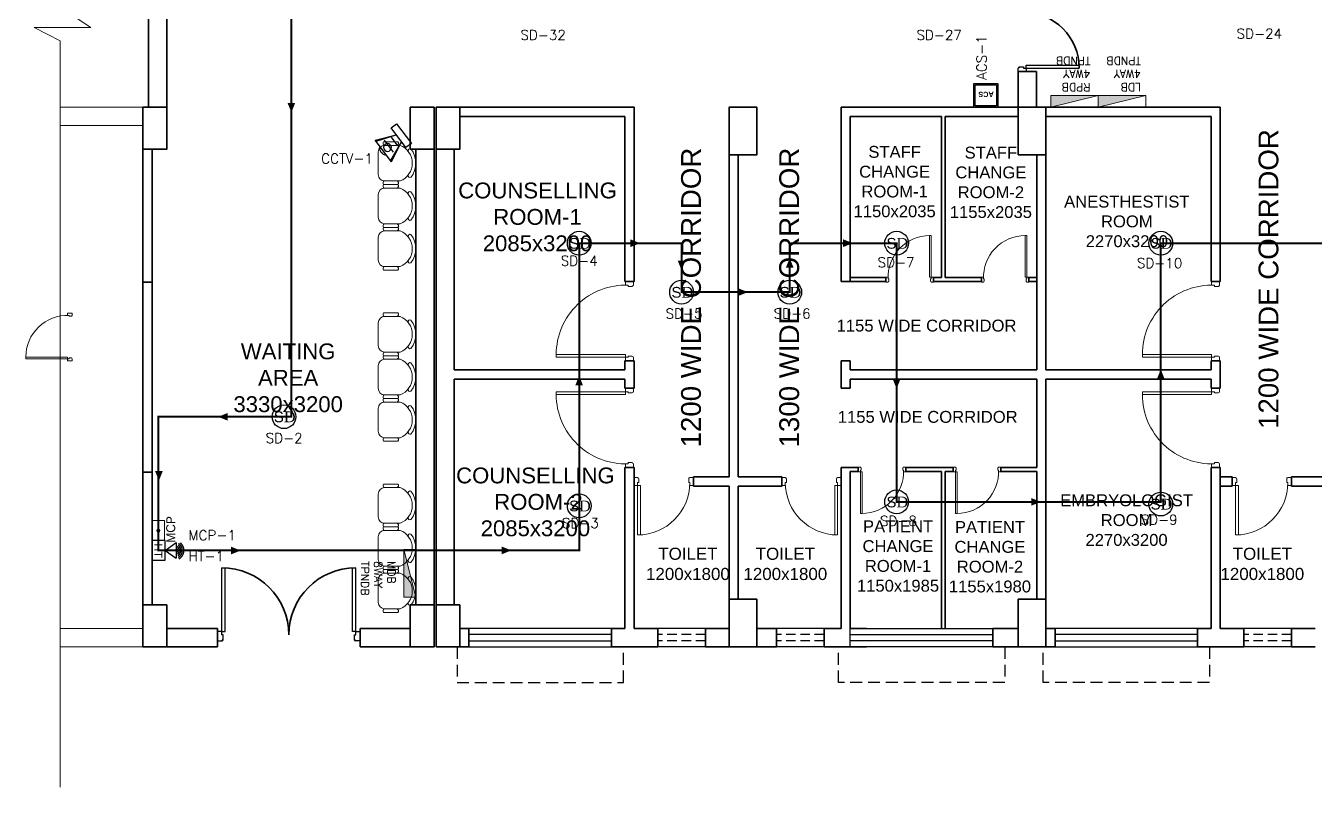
# Model space of a CAD drawing. Header units: millimetres. Extents: x 1380494 to 2061523, y -305664 to -174999.
# Drawn here: x 1803031 to 1819311, y -289096 to -279485 of the extents above; entities that cross this region are included whole.
import ezdxf
from ezdxf.enums import TextEntityAlignment as Align

# ---------------------------------------------------------------- set-up
doc = ezdxf.new("R2010")
doc.units = ezdxf.units.MM
doc.header["$LTSCALE"] = 600
doc.header["$MEASUREMENT"] = 0
for name, pattern in [('CONTINU', [0]), ('DASHED2', [0.375, 0.25, -0.125]), ('HIDDEN', [0.375, 0.25, -0.125])]:
    doc.linetypes.add(name, pattern=pattern)
for name, color, linetype, lineweight in [('col', 5, 'Continuous', 35), ('D.F', 251, 'Continuous', 5), ('DOOR', 144, 'Continuous', 13), ('ELE.DB', 1, 'Continuous', 20), ('FA-BELOW SMOKE DERECTOR', 1, 'Continuous', 25), ('FA-FIRE TEXT', 7, 'Continuous', 0), ('FA-MNUAL CALL POINT', 10, 'Continuous', 20), ('FA-SMOKE DETECTOR', 191, 'Continuous', 15), ('FA-ZONE-1 CABLE', 6, 'Continuous', 15), ('furniture', 30, 'Continuous', 9), ('P-Wall', 250, 'Continuous', 35)]:
    doc.layers.add(name, color=color, linetype=linetype, lineweight=lineweight)
for name, color, linetype in [('ELE-LIGHTING TEXT', 7, 'Continuous'), ('FA-ELECTRONIC HOOTER', 6, 'Continuous'), ('Lines', 7, 'Continuous'), ('LV-ACS', 30, 'Continuous'), ('LV.CC CEMARA', 66, 'Continuous'), ('TEXT', 250, 'Continuous'), ('wall', 1, 'Continuous'), ('Window', 4, 'Continuous')]:
    doc.layers.add(name, color=color, linetype=linetype)
doc.styles.add('ARIAL', font='arial.ttf')
doc.styles.add('PDF Times New Roman', font='times.ttf')
doc.styles.add('ROMANS', font='romans.shx')
doc.styles.get("Standard").update_dxf_attribs({"font": 'stylu.ttf'})

# ---------------------------------------------------------------- blocks, each defined once
blk = doc.blocks.new('CH1')
for p, q in [((7.79, 8.86), (15.54, 8.86)), ((8.95, 10.63), (16.07, 10.63)), ((18.73, -5.67), (18.73, 5.67)), ((7.79, -8.86), (15.54, -8.86)), ((8.95, -10.63), (16.07, -10.63))]:
    blk.add_line(p, q)
for centre, radius, start, end in [((11.3, 0), 11.3, 141.456, 218.544), ((11.3, 0), 9.53, 111.63139, 248.36861), ((2.95, 6.24), 0.935, 339.0298, 121.3377), ((9.81, 9.9), 1.13, 139.80348, 247.85849), ((15.54, 5.67), 3.19, 0, 90), ((15.21, 9.9), 1.13, 292.14151, 40.19652), ((2.94, -6.24), 0.935, 238.6623, 20.9702), ((15.54, -5.67), 3.19, 270, 0), ((9.81, -9.9), 1.13, 112.14151, 220.19652), ((15.21, -9.9), 1.13, 319.80348, 67.85849)]:
    blk.add_arc(centre, radius, start, end)
blk = doc.blocks.new('A$C32852038')
at = {"xscale": 25.40000009536743, "yscale": 25.39999985694885, "zscale": 25.39999999999785, "rotation": 90}
blk.add_blockref('CH1', (0, -476), dxfattribs=at)
blk = doc.blocks.new('750')
at = {"layer": 'DOOR', "color": 8}
for p, q in [((-50, 705), (-47.5, 705)), ((-35, 690), (-35, 692.5)), ((-50, 45), (-47.5, 45)), ((-35, 60), (-35, 57.5)), ((50, 45), (50, 80)), ((50, 80), (675, 80)), ((50, 45), (675, 45)), ((675, 45), (675, 80))]:
    blk.add_line(p, q, dxfattribs=at)
for points in [[(15, 690), (15, 705), (50, 705), (50, 750), (-50, 750), (-50, 705)], [(-35, 690), (15, 690)], [(15, 60), (15, 45), (50, 45), (50, 0), (-50, 0), (-50, 45)], [(-35, 60), (15, 60)]]:
    blk.add_lwpolyline(points, dxfattribs=at)
for centre, radius, start, end in [((-35, 705), 12.5, 180, 270), ((15, 45), 660, 0, 90), ((-35, 45), 12.5, 90, 180)]:
    blk.add_arc(centre, radius, start, end, dxfattribs=at)
blk = doc.blocks.new('A$C19B8274B')
at = {"layer": 'DOOR'}
blk.add_line((-45, 925), (-80, 925), dxfattribs=at)
at = {"layer": 'DOOR', "color": 8}
for p, q in [((-80, 50), (-80, 925)), ((-45, 50), (-45, 925)), ((-45, 50), (-80, 50)), ((-955, -50), (-955, -47.5)), ((-940, -35), (-942.5, -35)), ((-60, -35), (-57.5, -35)), ((-45, -50), (-45, -47.5))]:
    blk.add_line(p, q, dxfattribs=at)
for points in [[(-940, 15), (-955, 15), (-955, 50), (-1000, 50), (-1000, -50), (-955, -50)], [(-940, -35), (-940, 15)], [(-60, 15), (-45, 15), (-45, 50), (0, 50), (0, -50), (-45, -50)], [(-60, -35), (-60, 15)]]:
    blk.add_lwpolyline(points, dxfattribs=at)
for centre, radius, start, end in [((-80, 50), 875, 90, 182.29244), ((-955, -35), 12.5, 270, 0), ((-45, -35), 12.5, 180, 270)]:
    blk.add_arc(centre, radius, start, end, dxfattribs=at)
blk = doc.blocks.new('W1800')
at = {"layer": 'wall', "color": 7}
for p, q in [((0, -58), (0, 173)), ((1800, 173), (1800, -58))]:
    blk.add_line(p, q, dxfattribs=at)
at = {"layer": 'Window'}
for p, q in [((0, 173), (1800, 173)), ((0, 98), (1800, 98)), ((1800, 18), (0, 18)), ((1800, -58), (0, -58))]:
    blk.add_line(p, q, dxfattribs=at)
blk = doc.blocks.new('rwgha')
at = {"color": 8, "lineweight": 25}
for p, q in [((11150, 7340), (11820, 7340)), ((11150, 7305), (11150, 7340)), ((11050, 7260), (11050, 7305)), ((11050, 7305), (11052.5, 7305)), ((11150, 7260), (11050, 7260)), ((11150, 7260), (11050, 7260)), ((11065, 7320), (11065, 7317.5)), ((11065, 7320), (11115, 7320)), ((11115, 7320), (11115, 7305)), ((11115, 7305), (11150, 7305)), ((11150, 7305), (11820, 7305)), ((11150, 7305), (11150, 7260)), ((994.5, 194), (994.5, 998)), ((1036.5, 194), (1036.5, 998)), ((2644.5, 194), (2644.5, 998)), ((2686.5, 194), (2686.5, 998)), ((940.5, 194), (940.5, 74)), ((994.5, 194), (940.5, 194)), ((940.5, 194), (940.5, 74)), ((994.5, 152), (994.5, 194)), ((994.5, 194), (1036.5, 194)), ((2686.5, 194), (2644.5, 194)), ((2686.5, 152), (2686.5, 194)), ((2686.5, 194), (2740.5, 194)), ((2740.5, 194), (2740.5, 74)), ((940.5, 74), (994.5, 74)), ((1012.5, 152), (994.5, 152)), ((994.5, 74), (994.5, 77)), ((1012.5, 92), (1009.5, 92)), ((1012.5, 92), (1012.5, 152)), ((2668.5, 152), (2686.5, 152)), ((2668.5, 92), (2668.5, 152)), ((2668.5, 92), (2671.5, 92)), ((2686.5, 74), (2686.5, 77)), ((2740.5, 74), (2686.5, 74))]:
    blk.add_line(p, q, dxfattribs=at)
at = {"color": 8}
for centre, radius, start, end in [((11115, 7305), 705, 0, 90), ((11065, 7305), 12.5, 90, 180), ((994.5, 152), 846, 0, 90), ((2686.5, 152), 846, 90, 180), ((994.5, 92), 15, 270, 0), ((2686.5, 92), 15, 180, 270)]:
    blk.add_arc(centre, radius, start, end, dxfattribs=at)
at = {"layer": 'col'}
for points in [[(0, 6280), (300, 6280), (300, 6810), (0, 6810)], [(3375, 6280), (3675, 6280), (3675, 6810), (3375, 6810)], [(3700, 6280), (4000, 6280), (4000, 6810), (3700, 6810)], [(7400, 6210), (7750, 6210), (7750, 6810), (7400, 6810)], [(11050, 6210), (11400, 6210), (11400, 6810), (11050, 6810)], [(0, 0), (300, 0), (300, 530), (0, 530)], [(3375, 0), (3675, 0), (3675, 530), (3375, 530)], [(3700, 0), (4000, 0), (4000, 530), (3700, 530)], [(7400, 0), (7750, 0), (7750, 600), (7400, 600)], [(11050, 0), (11400, 0), (11400, 600), (11050, 600)]]:
    blk.add_lwpolyline(points, close=True, dxfattribs=at)
at = {"layer": 'D.F', "linetype": 'Continuous'}
for p, q in [((-1043.8, 8073.2), (-658.5, 7817.8)), ((-1372.3, 7817.8), (-1043.8, 7648.7)), ((-658.5, 7817.8), (-1372.3, 7817.8)), ((-1043.8, 6810), (0, 6810)), ((-1043.8, 6580), (0, 6580)), ((-1043.8, 230), (0, 230)), ((-1043.8, 0), (0, 0))]:
    blk.add_line(p, q, dxfattribs=at)
at = {"layer": 'Lines', "linetype": 'HIDDEN'}
for points in [[(3965, 0), (3965, -450), (6065, -450), (6065, 0)], [(10880, 0), (10880, -450), (8780, -450), (8780, 0)], [(13465, 0), (13465, -450), (11365, -450), (11365, 0)]]:
    blk.add_lwpolyline(points, dxfattribs=at)
at = {"layer": 'P-Wall', "color": 8, "linetype": 'Continuous'}
for p, q in [((70, 15490), (70, 6810)), ((300, 15490), (300, 6810)), ((4000, 6810), (6200, 6810)), ((4000, 6695), (6085, 6695)), ((6200, 6695), (6200, 6810)), ((11050, 6810), (8815, 6810)), ((10080, 6695), (8930, 6695)), ((11050, 6695), (10130, 6695)), ((11400, 6810), (13600, 6810)), ((11400, 6695), (13485, 6695)), ((0, 6280), (0, 4605)), ((115, 6280), (115, 4605)), ((3445, 530), (3445, 6280)), ((3675, 530), (3675, 6280)), ((3700, 6280), (3700, 530)), ((3700, 6210), (3700, 600)), ((3930, 6280), (3930, 3495)), ((3930, 6210), (3930, 3495)), ((11285, 6210), (11285, 3495)), ((11400, 6210), (11400, 3495)), ((115, 4605), (0, 4605)), ((0, 2205), (0, 4605)), ((115, 4605), (115, 2205)), ((6085, 4610), (6200, 4610)), ((8930, 4610), (8815, 4610)), ((13485, 4610), (13600, 4610)), ((6085, 3610), (6200, 3610)), ((8930, 3610), (8815, 3610)), ((13485, 3610), (13600, 3610)), ((3930, 3495), (6085, 3495)), ((11285, 3495), (8930, 3495)), ((11400, 3495), (13485, 3495)), ((3930, 3380), (3930, 530)), ((3930, 3380), (3930, 600)), ((3930, 3380), (6085, 3380)), ((6085, 3265), (6200, 3265)), ((8930, 3265), (8815, 3265)), ((11285, 3380), (8930, 3380)), ((11285, 3380), (11285, 2265)), ((11400, 3380), (11400, 600)), ((11400, 3380), (13485, 3380)), ((13485, 3265), (13600, 3265)), ((115, 2205), (0, 2205)), ((0, 2205), (0, 530)), ((115, 2205), (115, 530)), ((6085, 2265), (6200, 2265)), ((8930, 2265), (8815, 2265)), ((11285, 2215), (11285, 600)), ((13485, 2265), (13600, 2265)), ((6500, 230), (6500, 0)), ((7100, 230), (7100, 0)), ((8000, 230), (8000, 0)), ((8600, 230), (8600, 0)), ((13900, 230), (13900, 0)), ((14500, 230), (14500, 0))]:
    blk.add_line(p, q, dxfattribs=at)
at = {"layer": 'P-Wall'}
for p, q in [((11050, 6810), (11050, 7260)), ((11050, 7260), (11280, 7260)), ((11280, 7260), (11280, 6810)), ((10080, 6695), (10080, 4660)), ((10130, 6695), (10130, 4660)), ((8930, 4660), (9380, 4660)), ((8930, 4610), (9380, 4610)), ((9380, 4610), (9380, 4660)), ((9953, 4660), (9953, 4660)), ((9980, 4660), (9980, 4610)), ((9980, 4660), (10080, 4660)), ((9980, 4610), (10585, 4610)), ((10130, 4660), (10585, 4660)), ((10585, 4660), (10585, 4610)), ((11158, 4660), (11158, 4660)), ((11185, 4660), (11185, 4610)), ((11185, 4660), (11285, 4660)), ((11185, 4610), (11285, 4610)), ((8930, 2265), (9030, 2265)), ((8930, 2215), (9030, 2215)), ((9030, 2265), (9030, 2215)), ((9630, 2265), (10230, 2265)), ((9630, 2265), (9630, 2215)), ((9630, 2215), (10080, 2215)), ((10080, 230), (10080, 2215)), ((10130, 230), (10130, 2215)), ((10130, 2215), (10230, 2215)), ((10230, 2215), (10230, 2265)), ((10830, 2265), (11285, 2265)), ((10830, 2215), (10830, 2265)), ((10830, 2215), (11285, 2215))]:
    blk.add_line(p, q, dxfattribs=at)
at = {"layer": 'P-Wall', "color": 8}
for p, q in [((6085, 4610), (6085, 6695)), ((6200, 6695), (6200, 4610)), ((8815, 6810), (8815, 4610)), ((8930, 4610), (8930, 6695)), ((13485, 4610), (13485, 6695)), ((13600, 6810), (13600, 4610)), ((7400, 2145), (7400, 6280)), ((7515, 2145), (7515, 6210)), ((6085, 3495), (6085, 3610)), ((6200, 3265), (6200, 3610)), ((8815, 3265), (8815, 3610)), ((8930, 3495), (8930, 3610)), ((13485, 3495), (13485, 3610)), ((13600, 3265), (13600, 3610)), ((6085, 3265), (6085, 3380)), ((8930, 3265), (8930, 3380)), ((13485, 3265), (13485, 3380)), ((6085, 230), (6085, 2265)), ((6200, 230), (6200, 2265)), ((6950, 2030), (6950, 2145)), ((6950, 2145), (7400, 2145)), ((7515, 2145), (7585, 2145)), ((8065, 2145), (7515, 2145)), ((8065, 2030), (8065, 2145)), ((8815, 230), (8815, 2265)), ((8930, 230), (8930, 2215)), ((13485, 230), (13485, 2265)), ((13600, 230), (13600, 2265)), ((13600, 2145), (13750, 2145)), ((13750, 2030), (13750, 2145)), ((14500, 2030), (14500, 2145)), ((14500, 2145), (14985, 2145)), ((6950, 2030), (7400, 2030)), ((7400, 600), (7400, 2030)), ((7515, 2030), (7585, 2030)), ((7515, 600), (7515, 2030)), ((8065, 2030), (7515, 2030)), ((13600, 2030), (13750, 2030)), ((14500, 2030), (14985, 2030)), ((4000, 230), (4115, 230)), ((4115, 230), (4000, 230)), ((4115, 230), (4115, 0)), ((5915, 230), (6085, 230)), ((5915, 230), (5915, 0)), ((6200, 230), (6500, 230)), ((7100, 230), (7400, 230)), ((8000, 230), (7750, 230)), ((8815, 230), (8600, 230)), ((9135, 230), (8930, 230)), ((10730, 230), (11050, 230)), ((10730, 230), (10730, 0)), ((11515, 230), (11400, 230)), ((11515, 230), (11515, 0)), ((13315, 230), (13485, 230)), ((13315, 230), (13315, 0)), ((13600, 230), (13900, 230)), ((14500, 230), (14800, 230)), ((4000, 0), (4115, 0)), ((4115, 0), (4000, 0)), ((5915, 0), (6500, 0)), ((7100, 0), (7400, 0)), ((8000, 0), (7750, 0)), ((9135, 0), (8600, 0)), ((10730, 0), (11050, 0)), ((11515, 0), (11400, 0)), ((13315, 0), (13900, 0)), ((14500, 0), (14800, 0))]:
    blk.add_line(p, q, dxfattribs=at)
at = {"layer": 'P-Wall', "linetype": 'Continuous'}
for p, q in [((940.5, 230), (300, 230)), ((940.5, 230), (940.5, 0)), ((3375, 230), (2740.5, 230)), ((2740.5, 230), (2740.5, 0)), ((940.5, 0), (300, 0)), ((3375, 0), (2740.5, 0))]:
    blk.add_line(p, q, dxfattribs=at)
at = {"layer": 'Window', "ltscale": 750}
for p, q in [((7100, 230), (6500, 230)), ((8600, 230), (8000, 230)), ((14500, 230), (13900, 230)), ((7100, 0), (6500, 0)), ((8600, 0), (8000, 0)), ((14500, 0), (13900, 0))]:
    blk.add_line(p, q, dxfattribs=at)
at = {"layer": 'Window', "linetype": 'HIDDEN', "ltscale": 0.8}
for p, q in [((7100, 155), (6500, 155)), ((7100, 75), (6500, 75)), ((8600, 155), (8000, 155)), ((8600, 75), (8000, 75)), ((14500, 155), (13900, 155)), ((14500, 75), (13900, 75))]:
    blk.add_line(p, q, dxfattribs=at)
at = {"layer": 'DOOR', "linetype": 'Continuous', "xscale": 0.6, "yscale": 0.6, "zscale": 0.6}
for p in [(9980, 4635), (11185, 4635)]:
    blk.add_blockref('A$C19B8274B', p, dxfattribs=at)
at = {"layer": 'DOOR', "linetype": 'Continuous', "xscale": -1, "rotation": 89.9999999999999}
for p in [(6142.5, 3610), (13542.5, 3610)]:
    blk.add_blockref('A$C19B8274B', p, dxfattribs=at)
at = {"layer": 'DOOR', "linetype": 'Continuous', "yscale": 0.6, "zscale": 0.6}
for p, xscale, rotation in [((-924.6, 3610), -0.6, 89.99999999999993), ((9030, 2240), 0.6, 180.0000000000001), ((10230, 2240), 0.6, 180.0000000000001)]:
    blk.add_blockref('A$C19B8274B', p, dxfattribs=dict(at, xscale=xscale, rotation=rotation))
at = {"layer": 'DOOR', "linetype": 'Continuous', "rotation": 90}
for p in [(6142.5, 3265), (13542.5, 3265)]:
    blk.add_blockref('A$C19B8274B', p, dxfattribs=at)
at = {"layer": 'DOOR', "rotation": 270}
for p in [(6200, 2087.5), (13750, 2087.5)]:
    blk.add_blockref('750', p, dxfattribs=at)
at = {"layer": 'DOOR', "xscale": -1, "rotation": 89.9999999999999}
blk.add_blockref('750', (8815, 2087.5), dxfattribs=at)
at = {"layer": 'DOOR', "color": 7, "xscale": -1}
for p in [(5915, 57.5), (13315, 57.5)]:
    blk.add_blockref('W1800', p, dxfattribs=at)
at = {"layer": 'DOOR', "color": 7}
blk.add_blockref('W1800', (8930, 57.5), dxfattribs=at)
at = {"layer": 'furniture', "rotation": 90}
for p in [(2969.3, 6105), (2969.3, 5565), (2969.3, 5025), (2969.3, 3945), (2969.3, 3405), (2969.3, 2865), (2969.3, 1785), (2969.3, 1245), (2969.3, 705)]:
    blk.add_blockref('A$C32852038', p, dxfattribs=at)
at = {"layer": 'TEXT', "color": 8, "style": 'ARIAL'}
for s, p in [('1200 WIDE CORRIDOR', (14409.8, 4642.6)), ('1200 WIDE CORRIDOR', (7119, 4408.6)), ('1300 WIDE CORRIDOR', (8358.5, 4408.6))]:
    blk.add_text(s, height=250, rotation=90, dxfattribs=at).set_placement(p, align=Align.BOTTOM_CENTER)
at = {"layer": 'TEXT', "color": 8, "attachment_point": 5, "style": 'ARIAL'}
for s, insert, char_height, width in [('\\PSTAFF CHANGE ROOM-1 1150x2035', (9490, 5996.6), 150, 808.807), ('\\PSTAFF CHANGE ROOM-2 1155x2035', (10705.1, 5987.3), 150, 808.807), ('COUNSELLING ROOM-1 2085x3200', (4981.2, 5425.6), 200, 1382.81), ('\\PANESTHESTIST ROOM 2270x3200', (12421.4, 5494), 150, 1728.132), ('1155 WIDE CORRIDOR', (9892.8, 4053.8), 150, 4316.114), ('WAITING AREA 3330x3200', (1832.9, 3394.9), 200, 1382.81), ('1155 WIDE CORRIDOR', (9907.9, 2901.6), 150, 4316.114), ('COUNSELLING  ROOM-2 2085x3200', (4954.6, 1828.5), 200, 1382.81), ('EMBRYOLOGIST ROOM \\P2270x3200', (12418.3, 1598.9), 150, 2041.137), ('\\PPATIENT CHANGE ROOM-1 1150x1985', (9532.8, 1270.5), 150, 808.807), ('\\PPATIENT CHANGE ROOM-2 1155x1980', (10693.6, 1261.2), 150, 808.807), ('TOILET\\P1200x1800', (6880.1, 1046.4), 153, 1626.956), ('TOILET\\P1200x1800', (8110.1, 1046.4), 153, 1626.956), ('TOILET\\P1200x1800', (14132.6, 1046.4), 153, 1626.956)]:
    blk.add_mtext(s, dxfattribs=dict(at, insert=insert, char_height=char_height, width=width))
blk = doc.blocks.new('SMOKE DETECTOR')
at = {"layer": 'FA-BELOW SMOKE DERECTOR', "color": 7}
blk.add_circle((931029, -118294), 166, dxfattribs=at)
at = {"layer": 'FA-BELOW SMOKE DERECTOR', "insert": (930887, -118373), "char_height": 150, "attachment_point": 7, "style": 'PDF Times New Roman'}
blk.add_mtext('{\\fArial|b0|i0|c0|p34;S}D', dxfattribs=at)
blk = doc.blocks.new('MCP')
at = {"layer": 'FA-MNUAL CALL POINT'}
h = blk.add_hatch(color=256, dxfattribs=at)
h.set_gradient(color1=(255, 0, 0), color2=(255, 39, 39), centered=1, one_color=1, tint=0.57958)
h.paths.add_polyline_path([(417504, 744464, 1), (417478, 744464, 1)])
blk.add_lwpolyline([(417408, 744516), (417574, 744516), (417574, 744412), (417408, 744412)], close=True, dxfattribs=at)
blk.add_circle((417490, 744464), 13, dxfattribs=at)
at = {"layer": 'FA-MNUAL CALL POINT', "insert": (417500, 744322), "char_height": 75, "width": 244.76, "attachment_point": 8}
blk.add_mtext('MCP', dxfattribs=at)
blk = doc.blocks.new('110DB FIRE HOOTER')
at = {"layer": 'FA-ELECTRONIC HOOTER', "color": 53, "linetype": 'DASHED2'}
for p, q in [((-0.238, 0), (-0.238, -0.311)), ((0.238, 0), (-0.238, 0)), ((0.238, -0.311), (0.238, 0)), ((-0.238, -0.311), (0.238, -0.311))]:
    blk.add_line(p, q, dxfattribs=at)
at = {"layer": 'FA-ELECTRONIC HOOTER', "color": 53, "linetype": 'DASHED2', "ltscale": 0.1}
for p, q in [((0, -0.311), (-0.19, -0.576)), ((0.19, -0.576), (-0.19, -0.576)), ((0, -0.311), (0.19, -0.576))]:
    blk.add_line(p, q, dxfattribs=at)
for radius, start, end in [(0.118, 220.3172, 319.6828), (0.08, 230.7147, 309.2853), (0.231, 210.2007, 319.4187), (0.193, 212.22, 327.78), (0.155, 215.2483, 324.7517)]:
    blk.add_arc((0, -0.536), radius, start, end, dxfattribs=at)
at = {"layer": 'FA-ELECTRONIC HOOTER', "color": 53, "insert": (0.165, -0.247), "char_height": 0.1942, "width": 0.36807, "attachment_point": 1, "rotation": 180}
blk.add_mtext('HT', dxfattribs=at)
blk = doc.blocks.new('CC CEMARA')
at = {"layer": 'LV.CC CEMARA', "linetype": 'ByBlock'}
for p, q in [((94, -242), (19, -67)), ((19, -67), (104, -231)), ((47, -104), (105, -35)), ((240, -67), (65, -12)), ((232, -76), (65, -12)), ((81, -159), (163, -62)), ((94, -242), (240, -67))]:
    blk.add_line(p, q, dxfattribs=at)
blk.add_lwpolyline([(111, 43), (66, 80), (-66, -80), (-22, -117)], close=True, dxfattribs=at)
blk.add_circle((133, -123), 32.9, dxfattribs=at)
blk.add_arc((132, -124), 66.7, 275.3702, 5.5412, dxfattribs=at)
blk = doc.blocks.new('ACS')
at = {"layer": 'LV-ACS'}
for points in [[(-346, 0), (346, 0), (346, -681), (-346, -681)], [(-306, -40), (306, -40), (306, -641), (-306, -641)]]:
    blk.add_lwpolyline(points, close=True, dxfattribs=at)
at = {"layer": 'LV-ACS', "color": 0, "insert": (-224, -295), "char_height": 150, "width": 1536.56, "attachment_point": 1}
blk.add_mtext('{\\fArial|b1|i0|c0|p34;ACS}', dxfattribs=at)
blk = doc.blocks.new('FREAWFRED')
at = {"layer": 'ELE.DB'}
h = blk.add_hatch(color=1, dxfattribs=at)
h.dxf.hatch_style = 1
h.paths.add_polyline_path([(150, 0), (150, 600), (0, 600)])
blk.add_line((0, 600), (150, 0), dxfattribs=at)
blk.add_lwpolyline([(0, 0), (0, 600), (150, 600), (150, 0)], close=True, dxfattribs=at)

msp = doc.modelspace()

# ---------------------------------------------------------------- linework, layer by layer
at = {"layer": 'D.F', "linetype": 'Continuous'}
msp.add_line((1803466.8664, -279675.5916), (1803466.8664, -289095.8745), dxfattribs=at)
at = {"layer": 'FA-SMOKE DETECTOR', "color": 211}
for points in [[(1806383.9313, -280457.9494, 97.2864, 0, 0), (1806383.9313, -280579.2279, 0, 0, 0)], [(1810664.4026, -282229.3043, 97.2864, 0, 0), (1810785.6812, -282229.3043, 0, 0, 0)], [(1813350.6526, -282229.3043, 97.2864, 0, 0), (1813471.9312, -282229.3043, 0, 0, 0)], [(1811310.6526, -282449.4025, 97.2864, 0, 0), (1811310.6526, -282570.681, 0, 0, 0)], [(1812675.6526, -282538.2894, 97.2864, 0, 0), (1812675.6526, -282417.0108, 0, 0, 0)], [(1812025.6526, -282847.2745, 97.2864, 0, 0), (1812146.9312, -282847.2745, 0, 0, 0)], [(1810017.3197, -284024.2728, 97.2864, 0, 0), (1810017.3197, -283902.9942, 0, 0, 0)], [(1814025.6526, -283944.3043, 97.2864, 0, 0), (1814025.6526, -284065.5829, 0, 0, 0)], [(1817360.6526, -283944.3043, 97.2864, 0, 0), (1817360.6526, -283823.0257, 0, 0, 0)], [(1805581.5074, -284420.9809, 97.2864, 0, 0), (1805460.2289, -284420.9809, 0, 0, 0)], [(1804711.9416, -285105.589, 97.2864, 0, 0), (1804711.9416, -285226.8675, 0, 0, 0)], [(1815725.6526, -285494.3043, 97.2864, 0, 0), (1815846.9312, -285494.3043, 0, 0, 0)], [(1805622.7233, -286108.6131, 97.2864, 0, 0), (1805744.0019, -286108.6131, 0, 0, 0)], [(1809040.6526, -286106.9546, 97.2864, 0, 0), (1809161.9312, -286106.9546, 0, 0, 0)]]:
    msp.add_lwpolyline(points, format="xyseb", dxfattribs=at)
at = {"layer": 'FA-ZONE-1 CABLE', "color": 211}
msp.add_lwpolyline([(1804950.3914, -275919.1075, 25, 25, 0), (1806383.1526, -275919.1075, 25, 25, 0), (1806383.1526, -284419.3043, 25, 25, 0), (1804704.5866, -284419.3043, 25, 25, 0), (1804704.5866, -286106.9546, 25, 25, 0), (1810018.1526, -286106.9546, 25, 25, 0), (1810018.1526, -282229.3043, 25, 25, 0), (1811310.6526, -282229.3043, 25, 25, 0), (1811310.6526, -282847.2745, 25, 25, 0), (1812675.6526, -282847.2745, 25, 25, 0), (1812675.6526, -282229.3043, 25, 25, 0), (1814025.6526, -282229.3043, 25, 25, 0), (1814025.6526, -285494.3043, 25, 25, 0), (1817360.6526, -285494.3043, 25, 25, 0), (1817360.6526, -282229.3043, 25, 25, 0), (1821218.6228, -282229.3043, 25, 25, 0)], format="xyseb", dxfattribs=at)

# ---------------------------------------------------------------- block references
at = {"layer": 'ELE.DB', "linetype": 'ByBlock'}
for p, rotation in [((1816571.0452, -280514.3043), 89.99999999999991), ((1817171.0452, -280514.3043), 89.99999999999991), ((1807955.6526, -286096.351), 180)]:
    msp.add_blockref('FREAWFRED', p, dxfattribs=dict(at, rotation=rotation))
at = {"layer": 'FA-BELOW SMOKE DERECTOR', "color": 6, "xscale": 0.9035551315104862, "yscale": 0.9035551315104862, "zscale": 0.9035551315104862}
for p in [(968782.3655, -175344.2708), (972789.8655, -175344.2708), (976124.8655, -175344.2708), (970074.8655, -175962.241), (971439.8655, -175962.241), (965054.8655, -177534.2708), (972789.8655, -178609.2708), (976124.8655, -178636.5609), (968782.3655, -178659.2708)]:
    msp.add_blockref('SMOKE DETECTOR', p, dxfattribs=at)
at = {"layer": 'FA-ELECTRONIC HOOTER', "color": 1, "xscale": 524.5490323392462, "yscale": 524.5490323392462, "zscale": 524.5490323392462, "rotation": 89.9999999999999}
msp.add_blockref('110DB FIRE HOOTER', (1804625.6524, -286106.9545), dxfattribs=at)
at = {"layer": 'FA-MNUAL CALL POINT', "xscale": 1.510701213137029, "yscale": 1.510701213137029, "zscale": 1.510701213137029, "rotation": 89.9999999999999}
msp.add_blockref('MCP', (2929366.8769, -916560.2889), dxfattribs=at)
at = {"layer": 'LV-ACS', "color": 0, "xscale": 0.4402729995893681, "yscale": 0.4402729995893681, "zscale": 0.4402729995893681, "rotation": 180}
msp.add_blockref('ACS', (1815153.3141, -280514.3043), dxfattribs=at)
at = {"layer": 'LV.CC CEMARA', "xscale": -1.500000000000001, "yscale": 1.5, "zscale": 1.5, "rotation": 357.2623958888427}
msp.add_blockref('CC CEMARA', (1807806.631, -280846.459), dxfattribs=at)
at = {"layer": 'P-Wall'}
msp.add_blockref('rwgha', (1804510.6526, -287324.3043), dxfattribs=at)

# ---------------------------------------------------------------- texts
at = {"layer": 'ELE-LIGHTING TEXT', "char_height": 100, "attachment_point": 1}
for s, insert, width, rotation in [('{\\Fromans.shx|c228;RPDB 4WAY TPNDB\\P}', (1816472.2749, -280309.971), 671.872037, 180), ('{\\Fromans.shx|c228;LDB 4WAY TPNDB}', (1817109.0514, -280309.971), 671.872037, 180), ('{\\Fromans.shx|c228;MDB 8WAY TPNDB\\P}', (1807696.9472, -286242.6923), 589.505486, 270)]:
    msp.add_mtext(s, dxfattribs=dict(at, insert=insert, width=width, rotation=rotation))
at = {"layer": 'FA-FIRE TEXT', "color": 200, "linetype": 'CONTINU', "char_height": 125, "width": 349.837865, "attachment_point": 1, "style": 'ROMANS'}
for s, insert in [('{\\C256;SD-32\\P}', (1809276.3577, -279538.6536)), ('{\\C256;SD-27\\P}', (1814276.3577, -279538.6536)), ('{\\C256;SD-24\\P}', (1818318.5508, -279522.2416)), ('{\\C256;CCTV-1\\P}', (1806760.1881, -281099.0608)), ('{\\C256;SD-4\\P}', (1809785.1078, -282388.5815)), ('{\\C256;SD-7\\P}', (1813785.8366, -282409.0507)), ('{\\C256;SD-10\\P}', (1817059.3635, -282418.2577)), ('{\\C256;SD-5\\P}', (1811108.5508, -283055.2119)), ('{\\C256;SD-6\\P}', (1812473.5508, -283055.2119)), ('{\\C256;SD-2\\P}', (1806059.3712, -284626.9767)), ('{\\C256;SD-3\\P}', (1809800.4149, -285700.1811)), ('{\\C256;SD-8\\P}', (1813816.2734, -285672.6772)), ('{\\C256;SD-9\\P}', (1817107.0339, -285656.5794)), ('{\\C256;MCP-1\\P}', (1805083.9059, -285852.7339)), ('{\\C256;HT-1\\P}', (1805083.9059, -286117.58))]:
    msp.add_mtext(s, dxfattribs=dict(at, insert=insert))
at = {"layer": 'FA-FIRE TEXT', "color": 200, "linetype": 'CONTINU', "insert": (1815035.366, -280168.0597), "char_height": 125, "width": 349.837865, "attachment_point": 1, "rotation": 90, "style": 'ROMANS'}
msp.add_mtext('{\\C256;ACS-1\\P}', dxfattribs=at)

doc.saveas('drawing.dxf')
